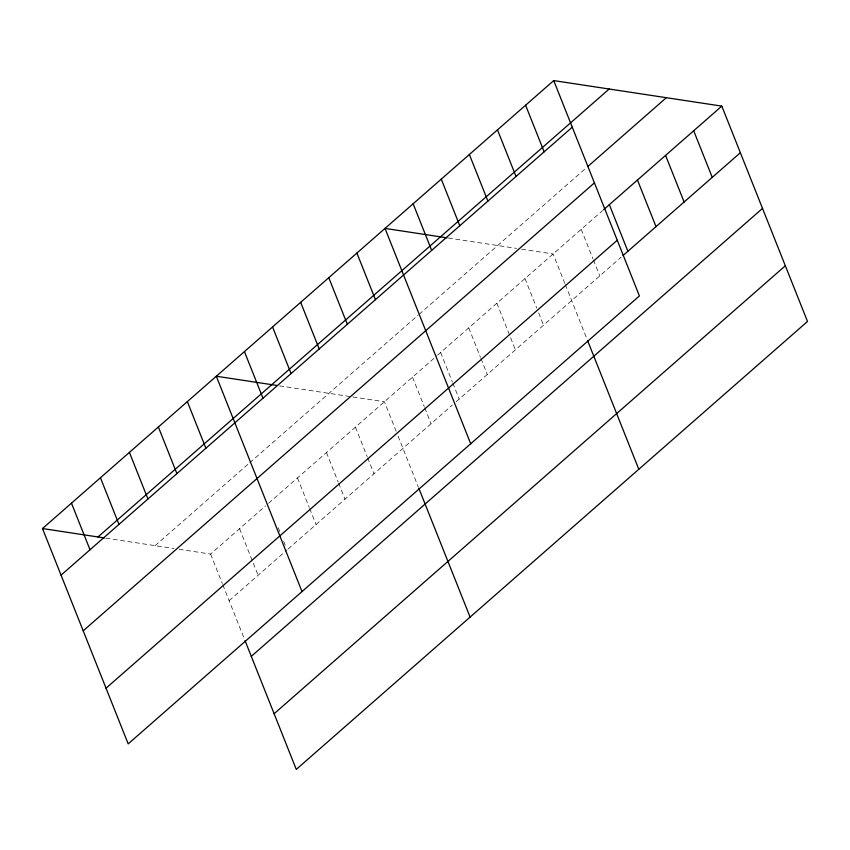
<?xml version="1.0" encoding="UTF-8"?>
<svg xmlns="http://www.w3.org/2000/svg" width="850" height="850" viewBox="0 0 850 850"><rect width="100%" height="100%" fill="white"/><g stroke="black" fill="none" stroke-linecap="round" stroke-linejoin="round"><path stroke-width="0.64" stroke-dasharray="4.25 3.19" d="M155.114 545.647L248.784 463.569M249.751 462.729L418.136 315.18M419.103 314.33L586.84 167.365M179.074 549.281L210.587 554.072L265.625 505.846M268.526 503.306L436.762 355.895M437.729 355.045L602.554 210.619M229.139 600.674L287.077 549.907M288.033 549.058L452.391 405.046M456.269 401.646L621.095 257.221M448.279 238.021L516.545 248.391M521.592 249.156L553.106 253.948L564.814 283.379M279.576 385.847L351.624 396.791M352.888 396.982L384.402 401.763L396.111 431.205M105.761 538.156L174.027 548.516M581.219 229.309L592.939 258.74M593.428 259.962L599.771 275.91M565.303 284.601L587.063 339.277M524.992 278.577L536.701 308.019M538.656 312.917L543.533 325.189M496.868 303.216L515.419 349.817M468.754 327.856L480.462 357.287M480.951 358.519L487.294 374.457M440.64 352.495L452.349 381.926M452.837 383.148L459.181 399.096M412.516 377.134L424.235 406.566M424.724 407.788L431.067 423.736M398.066 436.103L418.359 487.103M355.438 427.146L367.147 456.588M367.636 457.81L373.979 473.758M326.464 452.54L338.172 481.971M338.661 483.193L345.015 499.141M297.5 477.923L309.209 507.354M309.697 508.576L316.041 524.524M278.29 527.829L279.756 531.505M283.656 541.322L286.099 547.453M239.562 528.689L258.102 575.291M210.587 554.072L222.296 583.504M222.785 584.726L244.545 639.412"/><path stroke-width="1.27" d="M553.722 80.591L639.412 295.928L128.191 743.878L42.5 528.541L553.722 80.591L721.809 106.123L807.5 321.459L296.278 769.409L245.034 640.624M97.973 536.966L609.184 89.016M61.041 575.153L572.263 127.192M587.807 166.515L666.336 97.697M83.204 630.827L594.426 182.877M603.521 209.769L721.809 106.123M106.037 688.202L617.249 240.252M623.039 255.521L740.35 152.724M251.292 656.359L762.514 208.409M274.125 713.724L785.336 265.774M446.983 237.83L385.018 228.416L470.709 443.753M276.983 385.454L216.314 376.242L302.005 591.579M42.5 528.541L104.465 537.954M693.696 130.762L712.236 177.363M665.571 155.391L684.122 202.002M637.457 180.03L655.998 226.631M609.344 204.669L627.884 251.271M525.597 105.23L544.149 151.831M587.552 340.489L638.796 469.274M497.484 129.869L516.035 176.471M469.37 154.509L487.911 201.11M441.256 179.137L459.797 225.749M413.132 203.777L431.683 250.378M356.904 253.056L375.445 299.657M418.848 488.314L470.092 617.1M328.78 277.695L347.331 324.296M300.666 302.334L319.207 348.936M272.553 326.963L291.093 373.575M244.428 351.603L262.979 398.204M187.351 401.625L205.891 448.226M158.376 427.008L176.917 473.609M129.412 452.391L147.953 498.993M100.438 477.774L118.979 524.376M71.474 503.158L90.015 549.759"/></g></svg>
